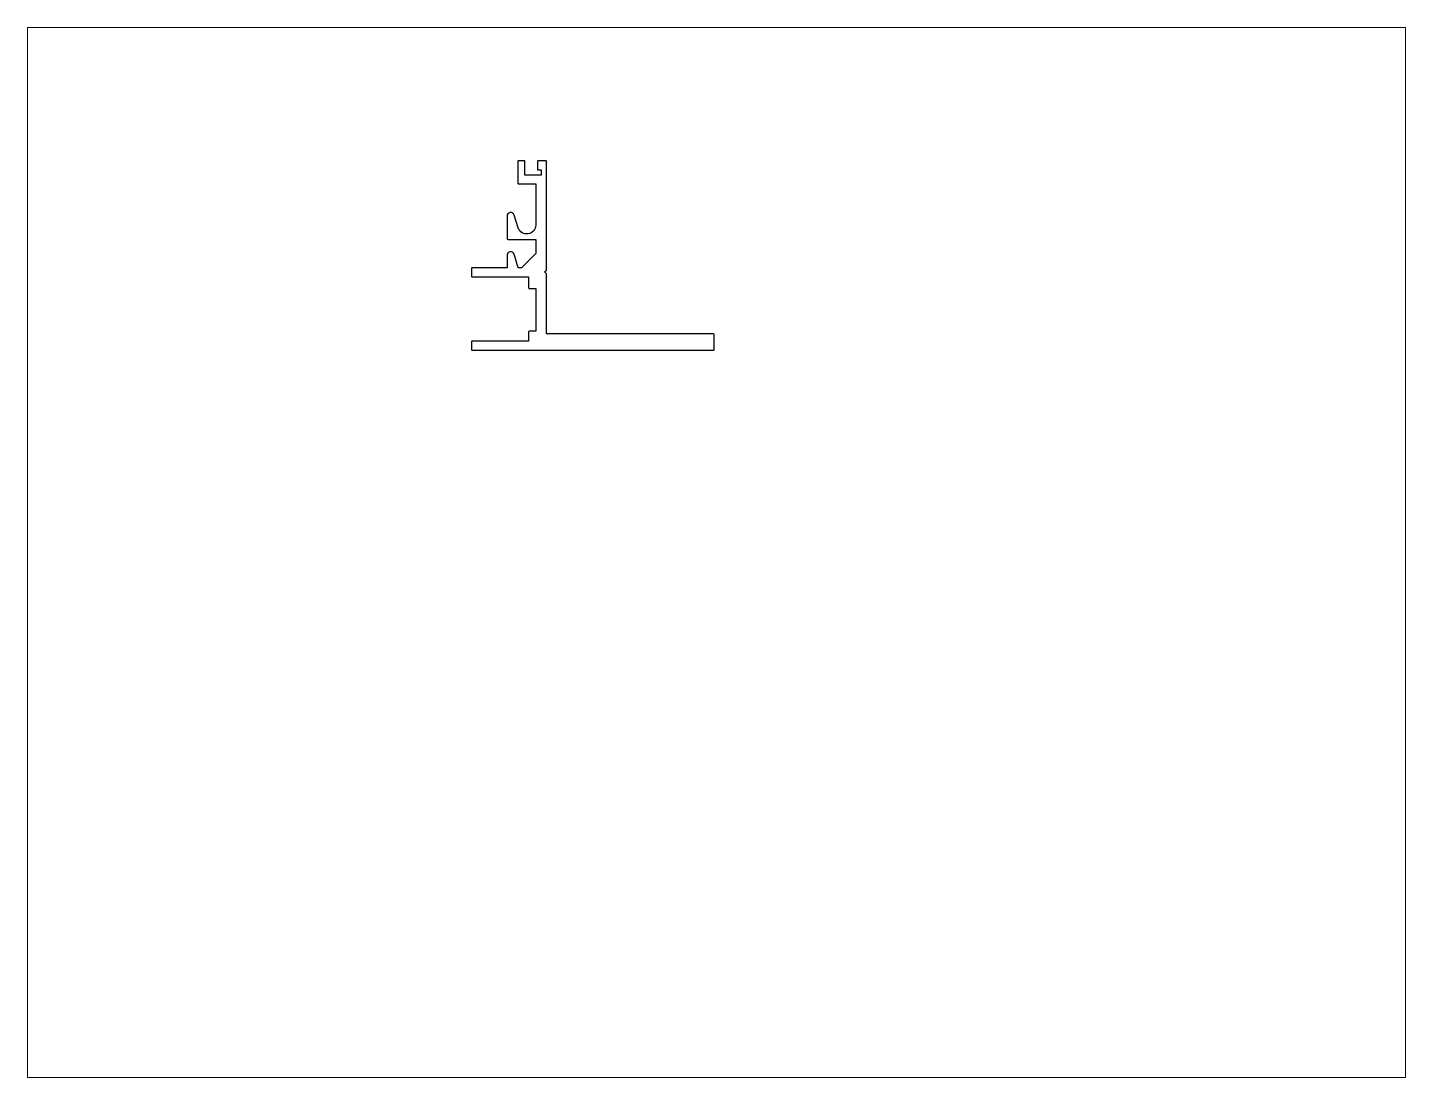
# Paper-space layout 'Layout1' of a CAD drawing. Extents: x 27 to 240, y 20 to 183.
# The model-space entities are those that its viewports show. They can reach past a viewport. Long polylines and large blocks are cut down to what shows.
import ezdxf

# ---------------------------------------------------------------- set-up
doc = ezdxf.new("R2010")
doc.units = 0
doc.header["$LTSCALE"] = 15
doc.layers.get('0').update_dxf_attribs({"linetype": 'CONTINUOUS'})

msp = doc.modelspace()

# ---------------------------------------------------------------- linework, layer by layer
at = {"color": 7}
msp.add_lwpolyline([(135.89, 209.97), (135.02, 209.97), (133.84, 213.79, 0.853254), (131.89, 213.47), (131.89, 209.97), (122.09, 209.97, 0.414214), (121.89, 209.77), (121.89, 207.67, 0.414214), (122.09, 207.47), (137.89, 207.47), (137.89, 204.42, 0.414214), (138.09, 204.22), (139.89, 204.22), (139.89, 192.22), (138.09, 192.22, 0.414214), (137.89, 192.02), (137.89, 189.47), (122.09, 189.47, 0.414214), (121.89, 189.27), (121.89, 187.17, 0.414214), (122.09, 186.97), (189.69, 186.97, 0.414214), (189.89, 187.17), (189.89, 191.27, 0.414214), (189.69, 191.47), (142.89, 191.47), (142.89, 208.25, 0.198912), (142.83, 208.39), (142.39, 208.83), (142.83, 209.27, 0.198912), (142.89, 209.42), (142.89, 239.76, 0.414214), (142.69, 239.96), (140.59, 239.96, 0.414214), (140.39, 239.76), (140.39, 237.46), (141.39, 237.46), (141.39, 235.96), (136.89, 235.96), (136.89, 239.76, 0.414214), (136.69, 239.96), (135.09, 239.96, 0.414214), (134.89, 239.76), (134.89, 233.66, 0.414214), (135.09, 233.46), (139.89, 233.46), (139.89, 221.96, -0.853254), (135.02, 221.18), (133.84, 224.77, 0.853254), (131.89, 224.46), (131.89, 218.16, 0.414214), (132.09, 217.96), (139.89, 217.96), (139.89, 213.97)], format="xyb", close=True, dxfattribs=at)

psp = doc.layouts.get("Layout1")

# ---------------------------------------------------------------- viewports
at = {"layer": '0', "color": 0, "linetype": 'BYBLOCK', "ltscale": 0.05}
psp.add_viewport(center=(133.35, 101.6), size=(213.36, 162.56), view_center_point=(190.51, 130.3), view_height=293.8955, dxfattribs=at)

doc.saveas('drawing.dxf')
